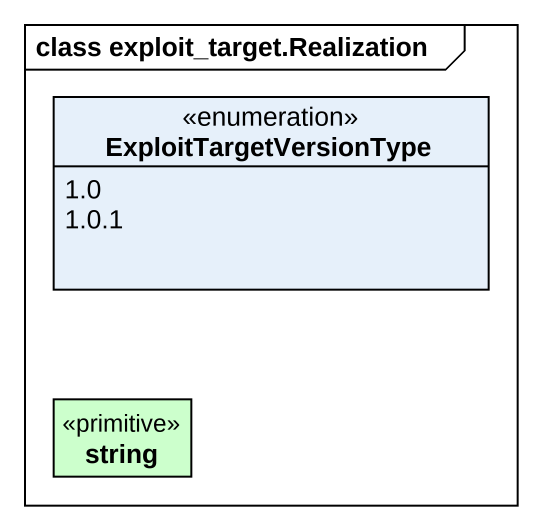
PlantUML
@startuml
mainframe class exploit_target.Realization
hide circle
hide empty members
enum ExploitTargetVersionType {
  1.0
  1.0.1
}
class string <<primitive>> #CCFFCC
@enduml
